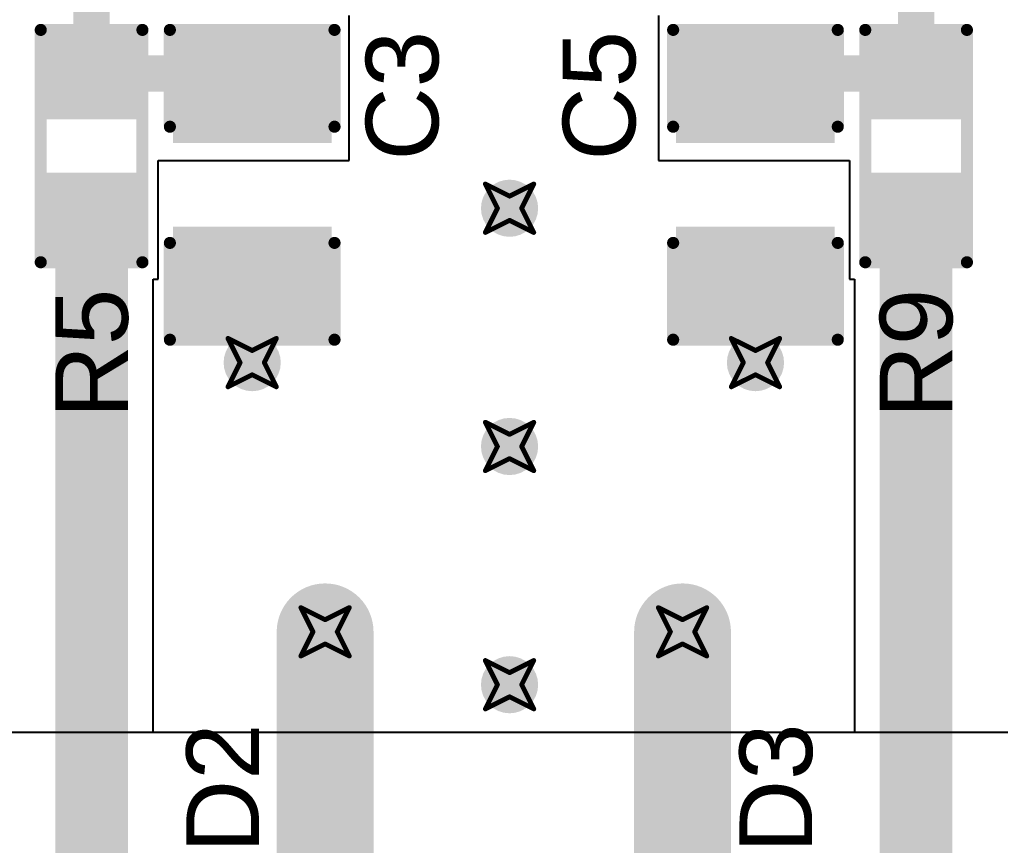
# Model space of a CAD drawing. Header units: inches. Extents: x -0.03 to 9.71, y 0.01 to 4.44.
# Drawn here: x 0.5654 to 0.9705, y 0.9769 to 1.3181 of the extents above; entities that cross this region are included whole.
import ezdxf

# ---------------------------------------------------------------- set-up
doc = ezdxf.new("R2010")
doc.units = ezdxf.units.IN
doc.header["$MEASUREMENT"] = 0
for name, color, linetype in [('Bottom Layer', 5, 'Continuous'), ('Drill Drawing', 1, 'Continuous'), ('Layer 1', 16, 'Continuous'), ('Layer 2', 76, 'Continuous'), ('Top Layer', 1, 'Continuous'), ('Top Overlay', 2, 'Continuous'), ('Top Paste', 8, 'Continuous'), ('Top Solder', 216, 'Continuous'), ('Via Holes', 16, 'Continuous')]:
    doc.layers.add(name, color=color, linetype=linetype)
doc.styles.add('Arial', font='', dxfattribs={"height": 0.2})
doc.styles.get('Arial').set_extended_font_data('Arial')

# ---------------------------------------------------------------- blocks, each defined once
blk = doc.blocks.new('R___0603_82')
at = {"layer": 'Top Layer'}
for points in [[(-0.015, 0.0175), (-0.015, -0.0175), (-0.045, -0.0175), (-0.045, 0.0175)], [(0.045, 0.0175), (0.045, -0.0175), (0.015, -0.0175), (0.015, 0.0175)]]:
    blk.add_hatch(color=1, dxfattribs=at).paths.add_polyline_path(points)
at = {"layer": 'Top Paste'}
for points in [[(-0.015, 0.0175), (-0.015, -0.0175), (-0.045, -0.0175), (-0.045, 0.0175)], [(0.045, 0.0175), (0.045, -0.0175), (0.015, -0.0175), (0.015, 0.0175)]]:
    blk.add_hatch(color=8, dxfattribs=at).paths.add_polyline_path(points)
at = {"layer": 'Top Solder'}
for points in [[(-0.011, 0.0215), (-0.011, -0.0215), (-0.049, -0.0215), (-0.049, 0.0215)], [(0.049, 0.0215), (0.049, -0.0215), (0.011, -0.0215), (0.011, 0.0215)]]:
    blk.add_hatch(color=216, dxfattribs=at).paths.add_polyline_path(points)
at = {"layer": 'Top Overlay'}
for points in [[(-0.048, 0.021, 0.005, 0.005, 0), (0.048, 0.021, 0.005, 0.005, 0)], [(-0.048, 0.021, 0.005, 0.005, 0), (-0.048, -0.021, 0.005, 0.005, 0)], [(0.048, 0.021, 0.005, 0.005, 0), (0.048, -0.021, 0.005, 0.005, 0)], [(-0.048, -0.021, 0.005, 0.005, 0), (0.048, -0.021, 0.005, 0.005, 0)]]:
    blk.add_lwpolyline(points, format="xyseb", dxfattribs=at)
for points in [[(-0.04925, 0.021, 0.0025, 0.0025, 1), (-0.04675, 0.021, 0.0025, 0.0025, 1)], [(-0.04925, 0.021, 0.0025, 0.0025, 1), (-0.04675, 0.021, 0.0025, 0.0025, 1)], [(0.04675, 0.021, 0.0025, 0.0025, 1), (0.04925, 0.021, 0.0025, 0.0025, 1)], [(0.04675, 0.021, 0.0025, 0.0025, 1), (0.04925, 0.021, 0.0025, 0.0025, 1)], [(-0.04925, -0.021, 0.0025, 0.0025, 1), (-0.04675, -0.021, 0.0025, 0.0025, 1)], [(-0.04925, -0.021, 0.0025, 0.0025, 1), (-0.04675, -0.021, 0.0025, 0.0025, 1)], [(0.04675, -0.021, 0.0025, 0.0025, 1), (0.04925, -0.021, 0.0025, 0.0025, 1)], [(0.04675, -0.021, 0.0025, 0.0025, 1), (0.04925, -0.021, 0.0025, 0.0025, 1)]]:
    blk.add_lwpolyline(points, format="xyseb", close=True, dxfattribs=at)
blk = doc.blocks.new('R___0603_86')
at = {"layer": 'Top Layer'}
for points in [[(-0.015, 0.0175), (-0.015, -0.0175), (-0.045, -0.0175), (-0.045, 0.0175)], [(0.045, 0.0175), (0.045, -0.0175), (0.015, -0.0175), (0.015, 0.0175)]]:
    blk.add_hatch(color=1, dxfattribs=at).paths.add_polyline_path(points)
at = {"layer": 'Top Paste'}
for points in [[(-0.015, 0.0175), (-0.015, -0.0175), (-0.045, -0.0175), (-0.045, 0.0175)], [(0.045, 0.0175), (0.045, -0.0175), (0.015, -0.0175), (0.015, 0.0175)]]:
    blk.add_hatch(color=8, dxfattribs=at).paths.add_polyline_path(points)
at = {"layer": 'Top Solder'}
for points in [[(-0.011, 0.0215), (-0.011, -0.0215), (-0.049, -0.0215), (-0.049, 0.0215)], [(0.049, 0.0215), (0.049, -0.0215), (0.011, -0.0215), (0.011, 0.0215)]]:
    blk.add_hatch(color=216, dxfattribs=at).paths.add_polyline_path(points)
at = {"layer": 'Top Overlay'}
for points in [[(-0.048, 0.021, 0.005, 0.005, 0), (0.048, 0.021, 0.005, 0.005, 0)], [(-0.048, 0.021, 0.005, 0.005, 0), (-0.048, -0.021, 0.005, 0.005, 0)], [(0.048, 0.021, 0.005, 0.005, 0), (0.048, -0.021, 0.005, 0.005, 0)], [(-0.048, -0.021, 0.005, 0.005, 0), (0.048, -0.021, 0.005, 0.005, 0)]]:
    blk.add_lwpolyline(points, format="xyseb", dxfattribs=at)
for points in [[(-0.04925, 0.021, 0.0025, 0.0025, 1), (-0.04675, 0.021, 0.0025, 0.0025, 1)], [(-0.04925, 0.021, 0.0025, 0.0025, 1), (-0.04675, 0.021, 0.0025, 0.0025, 1)], [(0.04675, 0.021, 0.0025, 0.0025, 1), (0.04925, 0.021, 0.0025, 0.0025, 1)], [(0.04675, 0.021, 0.0025, 0.0025, 1), (0.04925, 0.021, 0.0025, 0.0025, 1)], [(-0.04925, -0.021, 0.0025, 0.0025, 1), (-0.04675, -0.021, 0.0025, 0.0025, 1)], [(-0.04925, -0.021, 0.0025, 0.0025, 1), (-0.04675, -0.021, 0.0025, 0.0025, 1)], [(0.04675, -0.021, 0.0025, 0.0025, 1), (0.04925, -0.021, 0.0025, 0.0025, 1)], [(0.04675, -0.021, 0.0025, 0.0025, 1), (0.04925, -0.021, 0.0025, 0.0025, 1)]]:
    blk.add_lwpolyline(points, format="xyseb", close=True, dxfattribs=at)
blk = doc.blocks.new('C___0805_189')
at = {"layer": 'Top Layer'}
for points in [[(-0.06, 0.03), (-0.02, 0.03), (-0.02, -0.03), (-0.06, -0.03)], [(0.02, 0.03), (0.06, 0.03), (0.06, -0.03), (0.02, -0.03)]]:
    blk.add_hatch(color=1, dxfattribs=at).paths.add_polyline_path(points)
at = {"layer": 'Top Paste'}
for points in [[(-0.06, 0.03), (-0.02, 0.03), (-0.02, -0.03), (-0.06, -0.03)], [(0.02, 0.03), (0.06, 0.03), (0.06, -0.03), (0.02, -0.03)]]:
    blk.add_hatch(color=8, dxfattribs=at).paths.add_polyline_path(points)
at = {"layer": 'Top Solder'}
for points in [[(-0.06276, 0.03276), (-0.01724, 0.03276), (-0.01724, -0.03276), (-0.06276, -0.03276)], [(0.01724, 0.03276), (0.06276, 0.03276), (0.06276, -0.03276), (0.01724, -0.03276)]]:
    blk.add_hatch(color=216, dxfattribs=at).paths.add_polyline_path(points)
at = {"layer": 'Top Overlay'}
for points in [[(-0.064, 0.034, 0.005, 0.005, 0), (-0.064, -0.034, 0.005, 0.005, 0)], [(-0.064, 0.034, 0.005, 0.005, 0), (-0.024, 0.034, 0.005, 0.005, 0)], [(0.024, 0.034, 0.005, 0.005, 0), (0.064, 0.034, 0.005, 0.005, 0)], [(0.064, 0.034, 0.005, 0.005, 0), (0.064, -0.034, 0.005, 0.005, 0)], [(-0.064, -0.034, 0.005, 0.005, 0), (-0.024, -0.034, 0.005, 0.005, 0)], [(0.024, -0.034, 0.005, 0.005, 0), (0.064, -0.034, 0.005, 0.005, 0)]]:
    blk.add_lwpolyline(points, format="xyseb", dxfattribs=at)
for points in [[(-0.06525, 0.034, 0.0025, 0.0025, 1), (-0.06275, 0.034, 0.0025, 0.0025, 1)], [(-0.06525, 0.034, 0.0025, 0.0025, 1), (-0.06275, 0.034, 0.0025, 0.0025, 1)], [(-0.02525, 0.034, 0.0025, 0.0025, 1), (-0.02275, 0.034, 0.0025, 0.0025, 1)], [(0.02275, 0.034, 0.0025, 0.0025, 1), (0.02525, 0.034, 0.0025, 0.0025, 1)], [(0.06275, 0.034, 0.0025, 0.0025, 1), (0.06525, 0.034, 0.0025, 0.0025, 1)], [(0.06275, 0.034, 0.0025, 0.0025, 1), (0.06525, 0.034, 0.0025, 0.0025, 1)], [(-0.06525, -0.034, 0.0025, 0.0025, 1), (-0.06275, -0.034, 0.0025, 0.0025, 1)], [(-0.06525, -0.034, 0.0025, 0.0025, 1), (-0.06275, -0.034, 0.0025, 0.0025, 1)], [(-0.02525, -0.034, 0.0025, 0.0025, 1), (-0.02275, -0.034, 0.0025, 0.0025, 1)], [(0.02275, -0.034, 0.0025, 0.0025, 1), (0.02525, -0.034, 0.0025, 0.0025, 1)], [(0.06275, -0.034, 0.0025, 0.0025, 1), (0.06525, -0.034, 0.0025, 0.0025, 1)], [(0.06275, -0.034, 0.0025, 0.0025, 1), (0.06525, -0.034, 0.0025, 0.0025, 1)]]:
    blk.add_lwpolyline(points, format="xyseb", close=True, dxfattribs=at)
blk = doc.blocks.new('C___0805_191')
at = {"layer": 'Top Layer'}
for points in [[(-0.06, 0.03), (-0.02, 0.03), (-0.02, -0.03), (-0.06, -0.03)], [(0.02, 0.03), (0.06, 0.03), (0.06, -0.03), (0.02, -0.03)]]:
    blk.add_hatch(color=1, dxfattribs=at).paths.add_polyline_path(points)
at = {"layer": 'Top Paste'}
for points in [[(-0.06, 0.03), (-0.02, 0.03), (-0.02, -0.03), (-0.06, -0.03)], [(0.02, 0.03), (0.06, 0.03), (0.06, -0.03), (0.02, -0.03)]]:
    blk.add_hatch(color=8, dxfattribs=at).paths.add_polyline_path(points)
at = {"layer": 'Top Solder'}
for points in [[(-0.06276, 0.03276), (-0.01724, 0.03276), (-0.01724, -0.03276), (-0.06276, -0.03276)], [(0.01724, 0.03276), (0.06276, 0.03276), (0.06276, -0.03276), (0.01724, -0.03276)]]:
    blk.add_hatch(color=216, dxfattribs=at).paths.add_polyline_path(points)
at = {"layer": 'Top Overlay'}
for points in [[(-0.064, -0.034, 0.005, 0.005, 0), (-0.064, 0.034, 0.005, 0.005, 0)], [(-0.024, 0.034, 0.005, 0.005, 0), (-0.064, 0.034, 0.005, 0.005, 0)], [(0.064, 0.034, 0.005, 0.005, 0), (0.024, 0.034, 0.005, 0.005, 0)], [(0.064, -0.034, 0.005, 0.005, 0), (0.064, 0.034, 0.005, 0.005, 0)], [(-0.024, -0.034, 0.005, 0.005, 0), (-0.064, -0.034, 0.005, 0.005, 0)], [(0.064, -0.034, 0.005, 0.005, 0), (0.024, -0.034, 0.005, 0.005, 0)]]:
    blk.add_lwpolyline(points, format="xyseb", dxfattribs=at)
for points in [[(-0.06525, 0.034, 0.0025, 0.0025, 1), (-0.06275, 0.034, 0.0025, 0.0025, 1)], [(-0.06525, 0.034, 0.0025, 0.0025, 1), (-0.06275, 0.034, 0.0025, 0.0025, 1)], [(-0.02525, 0.034, 0.0025, 0.0025, 1), (-0.02275, 0.034, 0.0025, 0.0025, 1)], [(0.02275, 0.034, 0.0025, 0.0025, 1), (0.02525, 0.034, 0.0025, 0.0025, 1)], [(0.06275, 0.034, 0.0025, 0.0025, 1), (0.06525, 0.034, 0.0025, 0.0025, 1)], [(0.06275, 0.034, 0.0025, 0.0025, 1), (0.06525, 0.034, 0.0025, 0.0025, 1)], [(-0.06525, -0.034, 0.0025, 0.0025, 1), (-0.06275, -0.034, 0.0025, 0.0025, 1)], [(-0.06525, -0.034, 0.0025, 0.0025, 1), (-0.06275, -0.034, 0.0025, 0.0025, 1)], [(-0.02525, -0.034, 0.0025, 0.0025, 1), (-0.02275, -0.034, 0.0025, 0.0025, 1)], [(0.02275, -0.034, 0.0025, 0.0025, 1), (0.02525, -0.034, 0.0025, 0.0025, 1)], [(0.06275, -0.034, 0.0025, 0.0025, 1), (0.06525, -0.034, 0.0025, 0.0025, 1)], [(0.06275, -0.034, 0.0025, 0.0025, 1), (0.06525, -0.034, 0.0025, 0.0025, 1)]]:
    blk.add_lwpolyline(points, format="xyseb", close=True, dxfattribs=at)

msp = doc.modelspace()

# ---------------------------------------------------------------- hatches: boundary and pattern name
at = {"layer": 'Bottom Layer'}
h = msp.add_hatch(color=5, dxfattribs=at)
edge = h.paths.add_edge_path()
edge.add_arc((0.76772, 1.24016), 0.01181, 0, 360)
h = msp.add_hatch(color=5, dxfattribs=at)
edge = h.paths.add_edge_path()
edge.add_arc((0.66142, 1.17638), 0.01181, 0, 360)
h = msp.add_hatch(color=5, dxfattribs=at)
edge = h.paths.add_edge_path()
edge.add_arc((0.86929, 1.17638), 0.01181, 0, 360)
h = msp.add_hatch(color=5, dxfattribs=at)
edge = h.paths.add_edge_path()
edge.add_arc((0.76772, 1.14173), 0.01181, 0, 360)
h = msp.add_hatch(color=5, dxfattribs=at)
edge = h.paths.add_edge_path()
edge.add_arc((0.69154, 1.06516), 0.01181, 0, 360)
h = msp.add_hatch(color=5, dxfattribs=at)
edge = h.paths.add_edge_path()
edge.add_arc((0.83917, 1.06516), 0.01181, 0, 360)
h = msp.add_hatch(color=5, dxfattribs=at)
edge = h.paths.add_edge_path()
edge.add_arc((0.76772, 1.04331), 0.01181, 0, 360)
at = {"layer": 'Layer 1'}
h = msp.add_hatch(color=16, dxfattribs=at)
edge = h.paths.add_edge_path()
edge.add_arc((0.76772, 1.24016), 0.01181, 0, 360)
h = msp.add_hatch(color=16, dxfattribs=at)
edge = h.paths.add_edge_path()
edge.add_arc((0.66142, 1.17638), 0.01181, 0, 360)
h = msp.add_hatch(color=16, dxfattribs=at)
edge = h.paths.add_edge_path()
edge.add_arc((0.86929, 1.17638), 0.01181, 0, 360)
h = msp.add_hatch(color=16, dxfattribs=at)
edge = h.paths.add_edge_path()
edge.add_arc((0.76772, 1.14173), 0.01181, 0, 360)
h = msp.add_hatch(color=16, dxfattribs=at)
edge = h.paths.add_edge_path()
edge.add_arc((0.69154, 1.06516), 0.01181, 0, 360)
h = msp.add_hatch(color=16, dxfattribs=at)
edge = h.paths.add_edge_path()
edge.add_arc((0.83917, 1.06516), 0.01181, 0, 360)
h = msp.add_hatch(color=16, dxfattribs=at)
edge = h.paths.add_edge_path()
edge.add_arc((0.76772, 1.04331), 0.01181, 0, 360)
at = {"layer": 'Layer 2'}
h = msp.add_hatch(color=76, dxfattribs=at)
edge = h.paths.add_edge_path()
edge.add_arc((0.76772, 1.24016), 0.01181, 0, 360)
h = msp.add_hatch(color=76, dxfattribs=at)
edge = h.paths.add_edge_path()
edge.add_arc((0.66142, 1.17638), 0.01181, 0, 360)
h = msp.add_hatch(color=76, dxfattribs=at)
edge = h.paths.add_edge_path()
edge.add_arc((0.86929, 1.17638), 0.01181, 0, 360)
h = msp.add_hatch(color=76, dxfattribs=at)
edge = h.paths.add_edge_path()
edge.add_arc((0.76772, 1.14173), 0.01181, 0, 360)
h = msp.add_hatch(color=76, dxfattribs=at)
edge = h.paths.add_edge_path()
edge.add_arc((0.69154, 1.06516), 0.01181, 0, 360)
h = msp.add_hatch(color=76, dxfattribs=at)
edge = h.paths.add_edge_path()
edge.add_arc((0.83917, 1.06516), 0.01181, 0, 360)
h = msp.add_hatch(color=76, dxfattribs=at)
edge = h.paths.add_edge_path()
edge.add_arc((0.76772, 1.04331), 0.01181, 0, 360)
at = {"layer": 'Top Layer'}
h = msp.add_hatch(color=1, dxfattribs=at)
edge = h.paths.add_edge_path()
edge.add_arc((0.76772, 1.24016), 0.01181, 0, 360)
h = msp.add_hatch(color=1, dxfattribs=at)
edge = h.paths.add_edge_path()
edge.add_arc((0.66142, 1.17638), 0.01181, 0, 360)
h = msp.add_hatch(color=1, dxfattribs=at)
edge = h.paths.add_edge_path()
edge.add_arc((0.86929, 1.17638), 0.01181, 0, 360)
h = msp.add_hatch(color=1, dxfattribs=at)
edge = h.paths.add_edge_path()
edge.add_arc((0.76772, 1.14173), 0.01181, 0, 360)
h = msp.add_hatch(color=1, dxfattribs=at)
edge = h.paths.add_edge_path()
edge.add_arc((0.69154, 1.06516), 0.01181, 0, 360)
h = msp.add_hatch(color=1, dxfattribs=at)
edge = h.paths.add_edge_path()
edge.add_arc((0.83917, 1.06516), 0.01181, 0, 360)
h = msp.add_hatch(color=1, dxfattribs=at)
edge = h.paths.add_edge_path()
edge.add_arc((0.76772, 1.04331), 0.01181, 0, 360)
at = {"layer": 'Via Holes'}
h = msp.add_hatch(color=7, dxfattribs=at)
edge = h.paths.add_edge_path()
edge.add_arc((0.76772, 1.24016), 0.00591, 0, 360)
h = msp.add_hatch(color=7, dxfattribs=at)
edge = h.paths.add_edge_path()
edge.add_arc((0.66142, 1.17638), 0.00591, 0, 360)
h = msp.add_hatch(color=7, dxfattribs=at)
edge = h.paths.add_edge_path()
edge.add_arc((0.86929, 1.17638), 0.00591, 0, 360)
h = msp.add_hatch(color=7, dxfattribs=at)
edge = h.paths.add_edge_path()
edge.add_arc((0.76772, 1.14173), 0.00591, 0, 360)
h = msp.add_hatch(color=7, dxfattribs=at)
edge = h.paths.add_edge_path()
edge.add_arc((0.69154, 1.06516), 0.00591, 0, 360)
h = msp.add_hatch(color=7, dxfattribs=at)
edge = h.paths.add_edge_path()
edge.add_arc((0.83917, 1.06516), 0.00591, 0, 360)
h = msp.add_hatch(color=7, dxfattribs=at)
edge = h.paths.add_edge_path()
edge.add_arc((0.76772, 1.04331), 0.00591, 0, 360)

# ---------------------------------------------------------------- linework, layer by layer
at = {"layer": 'Bottom Layer'}
msp.add_line((4.30557, 1.02362), (0.02514, 1.02362), dxfattribs=at)
for points in [[(0.69154, 0.95591, 0.04, 0.04, 0), (0.69154, 1.06516, 0.04, 0.04, 0)], [(0.83917, 0.95669, 0.04, 0.04, 0), (0.83917, 1.06516, 0.04, 0.04, 0)]]:
    msp.add_lwpolyline(points, format="xyseb", dxfattribs=at)
for points in [[(0.68154, 1.06516, 0.02, 0.02, 1), (0.70154, 1.06516, 0.02, 0.02, 1)], [(0.82917, 1.06516, 0.02, 0.02, 1), (0.84917, 1.06516, 0.02, 0.02, 1)]]:
    msp.add_lwpolyline(points, format="xyseb", close=True, dxfattribs=at)
at = {"layer": 'Drill Drawing'}
for points in [[(0.75772, 1.25016, 0.002, 0.002, 0), (0.76772, 1.24516, 0.002, 0.002, 0)], [(0.75772, 1.25016, 0.002, 0.002, 0), (0.76272, 1.24016, 0.002, 0.002, 0)], [(0.76772, 1.24516, 0.002, 0.002, 0), (0.77772, 1.25016, 0.002, 0.002, 0)], [(0.77272, 1.24016, 0.002, 0.002, 0), (0.77772, 1.25016, 0.002, 0.002, 0)], [(0.75772, 1.23016, 0.002, 0.002, 0), (0.76272, 1.24016, 0.002, 0.002, 0)], [(0.77272, 1.24016, 0.002, 0.002, 0), (0.77772, 1.23016, 0.002, 0.002, 0)], [(0.75772, 1.23016, 0.002, 0.002, 0), (0.76772, 1.23516, 0.002, 0.002, 0)], [(0.76772, 1.23516, 0.002, 0.002, 0), (0.77772, 1.23016, 0.002, 0.002, 0)], [(0.65142, 1.18638, 0.002, 0.002, 0), (0.66142, 1.18138, 0.002, 0.002, 0)], [(0.65142, 1.18638, 0.002, 0.002, 0), (0.65642, 1.17638, 0.002, 0.002, 0)], [(0.66142, 1.18138, 0.002, 0.002, 0), (0.67142, 1.18638, 0.002, 0.002, 0)], [(0.66642, 1.17638, 0.002, 0.002, 0), (0.67142, 1.18638, 0.002, 0.002, 0)], [(0.85929, 1.18638, 0.002, 0.002, 0), (0.86929, 1.18138, 0.002, 0.002, 0)], [(0.85929, 1.18638, 0.002, 0.002, 0), (0.86429, 1.17638, 0.002, 0.002, 0)], [(0.86929, 1.18138, 0.002, 0.002, 0), (0.87929, 1.18638, 0.002, 0.002, 0)], [(0.87429, 1.17638, 0.002, 0.002, 0), (0.87929, 1.18638, 0.002, 0.002, 0)], [(0.65142, 1.16638, 0.002, 0.002, 0), (0.65642, 1.17638, 0.002, 0.002, 0)], [(0.66642, 1.17638, 0.002, 0.002, 0), (0.67142, 1.16638, 0.002, 0.002, 0)], [(0.85929, 1.16638, 0.002, 0.002, 0), (0.86429, 1.17638, 0.002, 0.002, 0)], [(0.87429, 1.17638, 0.002, 0.002, 0), (0.87929, 1.16638, 0.002, 0.002, 0)], [(0.65142, 1.16638, 0.002, 0.002, 0), (0.66142, 1.17138, 0.002, 0.002, 0)], [(0.66142, 1.17138, 0.002, 0.002, 0), (0.67142, 1.16638, 0.002, 0.002, 0)], [(0.85929, 1.16638, 0.002, 0.002, 0), (0.86929, 1.17138, 0.002, 0.002, 0)], [(0.86929, 1.17138, 0.002, 0.002, 0), (0.87929, 1.16638, 0.002, 0.002, 0)], [(0.75772, 1.15173, 0.002, 0.002, 0), (0.76772, 1.14673, 0.002, 0.002, 0)], [(0.75772, 1.15173, 0.002, 0.002, 0), (0.76272, 1.14173, 0.002, 0.002, 0)], [(0.76772, 1.14673, 0.002, 0.002, 0), (0.77772, 1.15173, 0.002, 0.002, 0)], [(0.77272, 1.14173, 0.002, 0.002, 0), (0.77772, 1.15173, 0.002, 0.002, 0)], [(0.75772, 1.13173, 0.002, 0.002, 0), (0.76272, 1.14173, 0.002, 0.002, 0)], [(0.77272, 1.14173, 0.002, 0.002, 0), (0.77772, 1.13173, 0.002, 0.002, 0)], [(0.75772, 1.13173, 0.002, 0.002, 0), (0.76772, 1.13673, 0.002, 0.002, 0)], [(0.76772, 1.13673, 0.002, 0.002, 0), (0.77772, 1.13173, 0.002, 0.002, 0)], [(0.68154, 1.07516, 0.002, 0.002, 0), (0.69154, 1.07016, 0.002, 0.002, 0)], [(0.68154, 1.07516, 0.002, 0.002, 0), (0.68654, 1.06516, 0.002, 0.002, 0)], [(0.69154, 1.07016, 0.002, 0.002, 0), (0.70154, 1.07516, 0.002, 0.002, 0)], [(0.69654, 1.06516, 0.002, 0.002, 0), (0.70154, 1.07516, 0.002, 0.002, 0)], [(0.82917, 1.07516, 0.002, 0.002, 0), (0.83917, 1.07016, 0.002, 0.002, 0)], [(0.82917, 1.07516, 0.002, 0.002, 0), (0.83417, 1.06516, 0.002, 0.002, 0)], [(0.83917, 1.07016, 0.002, 0.002, 0), (0.84917, 1.07516, 0.002, 0.002, 0)], [(0.84417, 1.06516, 0.002, 0.002, 0), (0.84917, 1.07516, 0.002, 0.002, 0)], [(0.68154, 1.05516, 0.002, 0.002, 0), (0.68654, 1.06516, 0.002, 0.002, 0)], [(0.69654, 1.06516, 0.002, 0.002, 0), (0.70154, 1.05516, 0.002, 0.002, 0)], [(0.82917, 1.05516, 0.002, 0.002, 0), (0.83417, 1.06516, 0.002, 0.002, 0)], [(0.84417, 1.06516, 0.002, 0.002, 0), (0.84917, 1.05516, 0.002, 0.002, 0)], [(0.68154, 1.05516, 0.002, 0.002, 0), (0.69154, 1.06016, 0.002, 0.002, 0)], [(0.69154, 1.06016, 0.002, 0.002, 0), (0.70154, 1.05516, 0.002, 0.002, 0)], [(0.82917, 1.05516, 0.002, 0.002, 0), (0.83917, 1.06016, 0.002, 0.002, 0)], [(0.83917, 1.06016, 0.002, 0.002, 0), (0.84917, 1.05516, 0.002, 0.002, 0)], [(0.75772, 1.05331, 0.002, 0.002, 0), (0.76772, 1.04831, 0.002, 0.002, 0)], [(0.75772, 1.05331, 0.002, 0.002, 0), (0.76272, 1.04331, 0.002, 0.002, 0)], [(0.76772, 1.04831, 0.002, 0.002, 0), (0.77772, 1.05331, 0.002, 0.002, 0)], [(0.77272, 1.04331, 0.002, 0.002, 0), (0.77772, 1.05331, 0.002, 0.002, 0)], [(0.75772, 1.03331, 0.002, 0.002, 0), (0.76272, 1.04331, 0.002, 0.002, 0)], [(0.77272, 1.04331, 0.002, 0.002, 0), (0.77772, 1.03331, 0.002, 0.002, 0)], [(0.75772, 1.03331, 0.002, 0.002, 0), (0.76772, 1.03831, 0.002, 0.002, 0)], [(0.76772, 1.03831, 0.002, 0.002, 0), (0.77772, 1.03331, 0.002, 0.002, 0)]]:
    msp.add_lwpolyline(points, format="xyseb", dxfattribs=at)
for points in [[(0.75722, 1.25016, 0.001, 0.001, 1), (0.75822, 1.25016, 0.001, 0.001, 1)], [(0.75722, 1.25016, 0.001, 0.001, 1), (0.75822, 1.25016, 0.001, 0.001, 1)], [(0.77722, 1.25016, 0.001, 0.001, 1), (0.77822, 1.25016, 0.001, 0.001, 1)], [(0.77722, 1.25016, 0.001, 0.001, 1), (0.77822, 1.25016, 0.001, 0.001, 1)], [(0.76722, 1.24516, 0.001, 0.001, 1), (0.76822, 1.24516, 0.001, 0.001, 1)], [(0.76722, 1.24516, 0.001, 0.001, 1), (0.76822, 1.24516, 0.001, 0.001, 1)], [(0.76222, 1.24016, 0.001, 0.001, 1), (0.76322, 1.24016, 0.001, 0.001, 1)], [(0.76222, 1.24016, 0.001, 0.001, 1), (0.76322, 1.24016, 0.001, 0.001, 1)], [(0.77222, 1.24016, 0.001, 0.001, 1), (0.77322, 1.24016, 0.001, 0.001, 1)], [(0.77222, 1.24016, 0.001, 0.001, 1), (0.77322, 1.24016, 0.001, 0.001, 1)], [(0.76722, 1.23516, 0.001, 0.001, 1), (0.76822, 1.23516, 0.001, 0.001, 1)], [(0.76722, 1.23516, 0.001, 0.001, 1), (0.76822, 1.23516, 0.001, 0.001, 1)], [(0.75722, 1.23016, 0.001, 0.001, 1), (0.75822, 1.23016, 0.001, 0.001, 1)], [(0.75722, 1.23016, 0.001, 0.001, 1), (0.75822, 1.23016, 0.001, 0.001, 1)], [(0.77722, 1.23016, 0.001, 0.001, 1), (0.77822, 1.23016, 0.001, 0.001, 1)], [(0.77722, 1.23016, 0.001, 0.001, 1), (0.77822, 1.23016, 0.001, 0.001, 1)], [(0.65092, 1.18638, 0.001, 0.001, 1), (0.65192, 1.18638, 0.001, 0.001, 1)], [(0.65092, 1.18638, 0.001, 0.001, 1), (0.65192, 1.18638, 0.001, 0.001, 1)], [(0.67092, 1.18638, 0.001, 0.001, 1), (0.67192, 1.18638, 0.001, 0.001, 1)], [(0.67092, 1.18638, 0.001, 0.001, 1), (0.67192, 1.18638, 0.001, 0.001, 1)], [(0.85879, 1.18638, 0.001, 0.001, 1), (0.85979, 1.18638, 0.001, 0.001, 1)], [(0.85879, 1.18638, 0.001, 0.001, 1), (0.85979, 1.18638, 0.001, 0.001, 1)], [(0.87879, 1.18638, 0.001, 0.001, 1), (0.87979, 1.18638, 0.001, 0.001, 1)], [(0.87879, 1.18638, 0.001, 0.001, 1), (0.87979, 1.18638, 0.001, 0.001, 1)], [(0.66092, 1.18138, 0.001, 0.001, 1), (0.66192, 1.18138, 0.001, 0.001, 1)], [(0.66092, 1.18138, 0.001, 0.001, 1), (0.66192, 1.18138, 0.001, 0.001, 1)], [(0.86879, 1.18138, 0.001, 0.001, 1), (0.86979, 1.18138, 0.001, 0.001, 1)], [(0.86879, 1.18138, 0.001, 0.001, 1), (0.86979, 1.18138, 0.001, 0.001, 1)], [(0.65592, 1.17638, 0.001, 0.001, 1), (0.65692, 1.17638, 0.001, 0.001, 1)], [(0.65592, 1.17638, 0.001, 0.001, 1), (0.65692, 1.17638, 0.001, 0.001, 1)], [(0.66592, 1.17638, 0.001, 0.001, 1), (0.66692, 1.17638, 0.001, 0.001, 1)], [(0.66592, 1.17638, 0.001, 0.001, 1), (0.66692, 1.17638, 0.001, 0.001, 1)], [(0.86379, 1.17638, 0.001, 0.001, 1), (0.86479, 1.17638, 0.001, 0.001, 1)], [(0.86379, 1.17638, 0.001, 0.001, 1), (0.86479, 1.17638, 0.001, 0.001, 1)], [(0.87379, 1.17638, 0.001, 0.001, 1), (0.87479, 1.17638, 0.001, 0.001, 1)], [(0.87379, 1.17638, 0.001, 0.001, 1), (0.87479, 1.17638, 0.001, 0.001, 1)], [(0.66092, 1.17138, 0.001, 0.001, 1), (0.66192, 1.17138, 0.001, 0.001, 1)], [(0.66092, 1.17138, 0.001, 0.001, 1), (0.66192, 1.17138, 0.001, 0.001, 1)], [(0.86879, 1.17138, 0.001, 0.001, 1), (0.86979, 1.17138, 0.001, 0.001, 1)], [(0.86879, 1.17138, 0.001, 0.001, 1), (0.86979, 1.17138, 0.001, 0.001, 1)], [(0.65092, 1.16638, 0.001, 0.001, 1), (0.65192, 1.16638, 0.001, 0.001, 1)], [(0.65092, 1.16638, 0.001, 0.001, 1), (0.65192, 1.16638, 0.001, 0.001, 1)], [(0.67092, 1.16638, 0.001, 0.001, 1), (0.67192, 1.16638, 0.001, 0.001, 1)], [(0.67092, 1.16638, 0.001, 0.001, 1), (0.67192, 1.16638, 0.001, 0.001, 1)], [(0.85879, 1.16638, 0.001, 0.001, 1), (0.85979, 1.16638, 0.001, 0.001, 1)], [(0.85879, 1.16638, 0.001, 0.001, 1), (0.85979, 1.16638, 0.001, 0.001, 1)], [(0.87879, 1.16638, 0.001, 0.001, 1), (0.87979, 1.16638, 0.001, 0.001, 1)], [(0.87879, 1.16638, 0.001, 0.001, 1), (0.87979, 1.16638, 0.001, 0.001, 1)], [(0.75722, 1.15173, 0.001, 0.001, 1), (0.75822, 1.15173, 0.001, 0.001, 1)], [(0.75722, 1.15173, 0.001, 0.001, 1), (0.75822, 1.15173, 0.001, 0.001, 1)], [(0.77722, 1.15173, 0.001, 0.001, 1), (0.77822, 1.15173, 0.001, 0.001, 1)], [(0.77722, 1.15173, 0.001, 0.001, 1), (0.77822, 1.15173, 0.001, 0.001, 1)], [(0.76722, 1.14673, 0.001, 0.001, 1), (0.76822, 1.14673, 0.001, 0.001, 1)], [(0.76722, 1.14673, 0.001, 0.001, 1), (0.76822, 1.14673, 0.001, 0.001, 1)], [(0.76222, 1.14173, 0.001, 0.001, 1), (0.76322, 1.14173, 0.001, 0.001, 1)], [(0.76222, 1.14173, 0.001, 0.001, 1), (0.76322, 1.14173, 0.001, 0.001, 1)], [(0.77222, 1.14173, 0.001, 0.001, 1), (0.77322, 1.14173, 0.001, 0.001, 1)], [(0.77222, 1.14173, 0.001, 0.001, 1), (0.77322, 1.14173, 0.001, 0.001, 1)], [(0.76722, 1.13673, 0.001, 0.001, 1), (0.76822, 1.13673, 0.001, 0.001, 1)], [(0.76722, 1.13673, 0.001, 0.001, 1), (0.76822, 1.13673, 0.001, 0.001, 1)], [(0.75722, 1.13173, 0.001, 0.001, 1), (0.75822, 1.13173, 0.001, 0.001, 1)], [(0.75722, 1.13173, 0.001, 0.001, 1), (0.75822, 1.13173, 0.001, 0.001, 1)], [(0.77722, 1.13173, 0.001, 0.001, 1), (0.77822, 1.13173, 0.001, 0.001, 1)], [(0.77722, 1.13173, 0.001, 0.001, 1), (0.77822, 1.13173, 0.001, 0.001, 1)], [(0.68104, 1.07516, 0.001, 0.001, 1), (0.68204, 1.07516, 0.001, 0.001, 1)], [(0.68104, 1.07516, 0.001, 0.001, 1), (0.68204, 1.07516, 0.001, 0.001, 1)], [(0.70104, 1.07516, 0.001, 0.001, 1), (0.70204, 1.07516, 0.001, 0.001, 1)], [(0.70104, 1.07516, 0.001, 0.001, 1), (0.70204, 1.07516, 0.001, 0.001, 1)], [(0.82867, 1.07516, 0.001, 0.001, 1), (0.82967, 1.07516, 0.001, 0.001, 1)], [(0.82867, 1.07516, 0.001, 0.001, 1), (0.82967, 1.07516, 0.001, 0.001, 1)], [(0.84867, 1.07516, 0.001, 0.001, 1), (0.84967, 1.07516, 0.001, 0.001, 1)], [(0.84867, 1.07516, 0.001, 0.001, 1), (0.84967, 1.07516, 0.001, 0.001, 1)], [(0.69104, 1.07016, 0.001, 0.001, 1), (0.69204, 1.07016, 0.001, 0.001, 1)], [(0.69104, 1.07016, 0.001, 0.001, 1), (0.69204, 1.07016, 0.001, 0.001, 1)], [(0.83867, 1.07016, 0.001, 0.001, 1), (0.83967, 1.07016, 0.001, 0.001, 1)], [(0.83867, 1.07016, 0.001, 0.001, 1), (0.83967, 1.07016, 0.001, 0.001, 1)], [(0.68604, 1.06516, 0.001, 0.001, 1), (0.68704, 1.06516, 0.001, 0.001, 1)], [(0.68604, 1.06516, 0.001, 0.001, 1), (0.68704, 1.06516, 0.001, 0.001, 1)], [(0.69604, 1.06516, 0.001, 0.001, 1), (0.69704, 1.06516, 0.001, 0.001, 1)], [(0.69604, 1.06516, 0.001, 0.001, 1), (0.69704, 1.06516, 0.001, 0.001, 1)], [(0.83367, 1.06516, 0.001, 0.001, 1), (0.83467, 1.06516, 0.001, 0.001, 1)], [(0.83367, 1.06516, 0.001, 0.001, 1), (0.83467, 1.06516, 0.001, 0.001, 1)], [(0.84367, 1.06516, 0.001, 0.001, 1), (0.84467, 1.06516, 0.001, 0.001, 1)], [(0.84367, 1.06516, 0.001, 0.001, 1), (0.84467, 1.06516, 0.001, 0.001, 1)], [(0.69104, 1.06016, 0.001, 0.001, 1), (0.69204, 1.06016, 0.001, 0.001, 1)], [(0.69104, 1.06016, 0.001, 0.001, 1), (0.69204, 1.06016, 0.001, 0.001, 1)], [(0.83867, 1.06016, 0.001, 0.001, 1), (0.83967, 1.06016, 0.001, 0.001, 1)], [(0.83867, 1.06016, 0.001, 0.001, 1), (0.83967, 1.06016, 0.001, 0.001, 1)], [(0.68104, 1.05516, 0.001, 0.001, 1), (0.68204, 1.05516, 0.001, 0.001, 1)], [(0.68104, 1.05516, 0.001, 0.001, 1), (0.68204, 1.05516, 0.001, 0.001, 1)], [(0.70104, 1.05516, 0.001, 0.001, 1), (0.70204, 1.05516, 0.001, 0.001, 1)], [(0.70104, 1.05516, 0.001, 0.001, 1), (0.70204, 1.05516, 0.001, 0.001, 1)], [(0.75722, 1.05331, 0.001, 0.001, 1), (0.75822, 1.05331, 0.001, 0.001, 1)], [(0.75722, 1.05331, 0.001, 0.001, 1), (0.75822, 1.05331, 0.001, 0.001, 1)], [(0.77722, 1.05331, 0.001, 0.001, 1), (0.77822, 1.05331, 0.001, 0.001, 1)], [(0.77722, 1.05331, 0.001, 0.001, 1), (0.77822, 1.05331, 0.001, 0.001, 1)], [(0.82867, 1.05516, 0.001, 0.001, 1), (0.82967, 1.05516, 0.001, 0.001, 1)], [(0.82867, 1.05516, 0.001, 0.001, 1), (0.82967, 1.05516, 0.001, 0.001, 1)], [(0.84867, 1.05516, 0.001, 0.001, 1), (0.84967, 1.05516, 0.001, 0.001, 1)], [(0.84867, 1.05516, 0.001, 0.001, 1), (0.84967, 1.05516, 0.001, 0.001, 1)], [(0.76722, 1.04831, 0.001, 0.001, 1), (0.76822, 1.04831, 0.001, 0.001, 1)], [(0.76722, 1.04831, 0.001, 0.001, 1), (0.76822, 1.04831, 0.001, 0.001, 1)], [(0.76222, 1.04331, 0.001, 0.001, 1), (0.76322, 1.04331, 0.001, 0.001, 1)], [(0.76222, 1.04331, 0.001, 0.001, 1), (0.76322, 1.04331, 0.001, 0.001, 1)], [(0.77222, 1.04331, 0.001, 0.001, 1), (0.77322, 1.04331, 0.001, 0.001, 1)], [(0.77222, 1.04331, 0.001, 0.001, 1), (0.77322, 1.04331, 0.001, 0.001, 1)], [(0.76722, 1.03831, 0.001, 0.001, 1), (0.76822, 1.03831, 0.001, 0.001, 1)], [(0.76722, 1.03831, 0.001, 0.001, 1), (0.76822, 1.03831, 0.001, 0.001, 1)], [(0.75722, 1.03331, 0.001, 0.001, 1), (0.75822, 1.03331, 0.001, 0.001, 1)], [(0.75722, 1.03331, 0.001, 0.001, 1), (0.75822, 1.03331, 0.001, 0.001, 1)], [(0.77722, 1.03331, 0.001, 0.001, 1), (0.77822, 1.03331, 0.001, 0.001, 1)], [(0.77722, 1.03331, 0.001, 0.001, 1), (0.77822, 1.03331, 0.001, 0.001, 1)]]:
    msp.add_lwpolyline(points, format="xyseb", close=True, dxfattribs=at)
at = {"layer": 'Layer 1'}
msp.add_line((4.30557, 1.02362), (0.02514, 1.02362), dxfattribs=at)
at = {"layer": 'Layer 2'}
msp.add_line((4.30557, 1.02362), (0.02514, 1.02362), dxfattribs=at)
at = {"layer": 'Top Layer'}
for p, q in [((0.70142, 1.25984), (0.70142, 1.31984)), ((0.82929, 1.31984), (0.82929, 1.25984)), ((0.62258, 1.21084), (0.62258, 1.25984)), ((0.62258, 1.25984), (0.70142, 1.25984)), ((0.82929, 1.25984), (0.90813, 1.25984)), ((0.90813, 1.25984), (0.90813, 1.21084)), ((0.62057, 1.02362), (0.62057, 1.21084)), ((0.62057, 1.21084), (0.62258, 1.21084)), ((0.90813, 1.21084), (0.91014, 1.21084)), ((0.91014, 1.21084), (0.91014, 1.02362)), ((0.91014, 1.02362), (0.62057, 1.02362))]:
    msp.add_line(p, q, dxfattribs=at)
for points in [[(0.59508, 1.29584, 0.015, 0.015, 0), (0.59508, 1.34951, 0.015, 0.015, 0)], [(0.93563, 1.29584, 0.015, 0.015, 0), (0.93563, 1.34951, 0.015, 0.015, 0)], [(0.59508, 1.29584, 0.015, 0.015, 0), (0.65542, 1.29584, 0.015, 0.015, 0)], [(0.86929, 1.28984, 0.015, 0.015, 0), (0.87529, 1.29584, 0.015, 0.015, 0)], [(0.87529, 1.29584, 0.015, 0.015, 0), (0.93563, 1.29584, 0.015, 0.015, 0)], [(0.59508, 0.92815, 0.03, 0.03, 0), (0.59508, 1.23584, 0.03, 0.03, 0)], [(0.93563, 0.95282, 0.03, 0.03, 0), (0.93563, 1.23584, 0.03, 0.03, 0)], [(0.66142, 1.17638, 0.02, 0.02, 0), (0.66142, 1.21984, 0.02, 0.02, 0)], [(0.86929, 1.17638, 0.02, 0.02, 0), (0.86929, 1.21984, 0.02, 0.02, 0)], [(0.69154, 0.95591, 0.04, 0.04, 0), (0.69154, 1.06437, 0.04, 0.04, 0)], [(0.83917, 0.95669, 0.04, 0.04, 0), (0.83917, 1.06516, 0.04, 0.04, 0)]]:
    msp.add_lwpolyline(points, format="xyseb", dxfattribs=at)
for points in [[(0.59133, 1.29584, 0.0075, 0.0075, 1), (0.59883, 1.29584, 0.0075, 0.0075, 1)], [(0.59133, 1.29584, 0.0075, 0.0075, 1), (0.59883, 1.29584, 0.0075, 0.0075, 1)], [(0.65167, 1.29584, 0.0075, 0.0075, 1), (0.65917, 1.29584, 0.0075, 0.0075, 1)], [(0.87154, 1.29584, 0.0075, 0.0075, 1), (0.87904, 1.29584, 0.0075, 0.0075, 1)], [(0.87154, 1.29584, 0.0075, 0.0075, 1), (0.87904, 1.29584, 0.0075, 0.0075, 1)], [(0.93188, 1.29584, 0.0075, 0.0075, 1), (0.93938, 1.29584, 0.0075, 0.0075, 1)], [(0.93188, 1.29584, 0.0075, 0.0075, 1), (0.93938, 1.29584, 0.0075, 0.0075, 1)], [(0.86554, 1.28984, 0.0075, 0.0075, 1), (0.87304, 1.28984, 0.0075, 0.0075, 1)], [(0.58758, 1.23584, 0.015, 0.015, 1), (0.60258, 1.23584, 0.015, 0.015, 1)], [(0.92813, 1.23584, 0.015, 0.015, 1), (0.94313, 1.23584, 0.015, 0.015, 1)], [(0.65642, 1.21984, 0.01, 0.01, 1), (0.66642, 1.21984, 0.01, 0.01, 1)], [(0.86429, 1.21984, 0.01, 0.01, 1), (0.87429, 1.21984, 0.01, 0.01, 1)], [(0.65642, 1.17638, 0.01, 0.01, 1), (0.66642, 1.17638, 0.01, 0.01, 1)], [(0.86429, 1.17638, 0.01, 0.01, 1), (0.87429, 1.17638, 0.01, 0.01, 1)], [(0.68154, 1.06437, 0.02, 0.02, 1), (0.70154, 1.06437, 0.02, 0.02, 1)], [(0.82917, 1.06516, 0.02, 0.02, 1), (0.84917, 1.06516, 0.02, 0.02, 1)]]:
    msp.add_lwpolyline(points, format="xyseb", close=True, dxfattribs=at)

# ---------------------------------------------------------------- block references
for name, p, rotation in [('R___0603_86', (0.59508, 1.26584), 90), ('C___0805_191', (0.66142, 1.24984), 270), ('C___0805_189', (0.86929, 1.24984), 90), ('R___0603_82', (0.93563, 1.26584), 90)]:
    msp.add_blockref(name, p, dxfattribs=dict(rotation=rotation))

# ---------------------------------------------------------------- texts
at = {"layer": 'Top Overlay', "style": 'Arial'}
for s, p in [('C3', (0.73833, 1.25985)), ('C5', (0.81969, 1.25985)), ('R5', (0.61007, 1.15332)), ('R9', (0.95063, 1.15332)), ('D2', (0.66421, 0.97373)), ('D3', (0.89269, 0.97373))]:
    msp.add_text(s, height=0.03, rotation=90, dxfattribs=at).set_placement(p)

doc.saveas('drawing.dxf')
